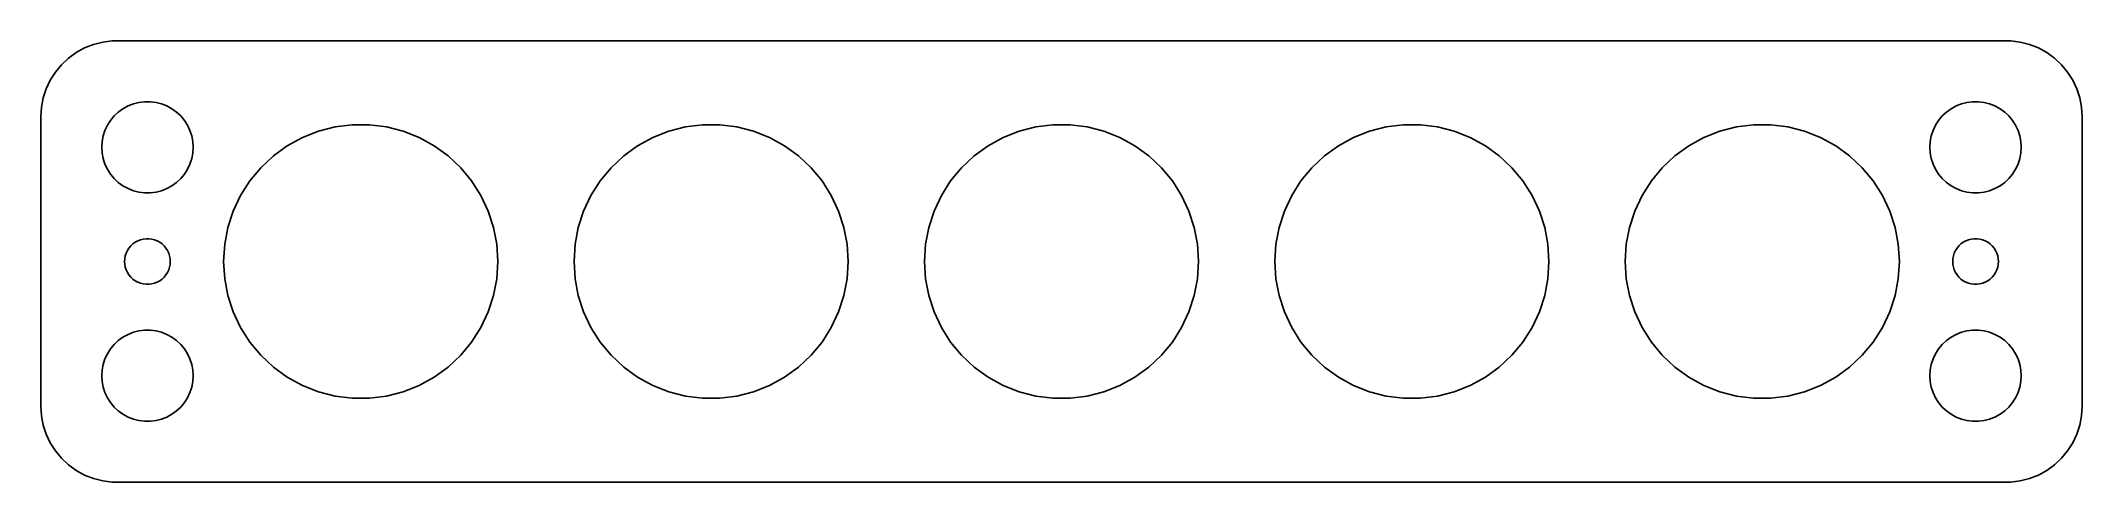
# Model space of a CAD drawing. Header units: metres. Extents: x -67 to 67, y -14 to 14.
import ezdxf

# ---------------------------------------------------------------- set-up
doc = ezdxf.new("R2010")
doc.units = ezdxf.units.M

msp = doc.modelspace()

# ---------------------------------------------------------------- linework, layer by layer
for p, q in [((-64.6791, 13.7216), (-65.1871, 13.3526)), ((-64.1289, 14.0241), (-64.6791, 13.7216)), ((-63.5451, 14.2553), (-64.1289, 14.0241)), ((-62.9369, 14.4114), (-63.5451, 14.2553)), ((-62.3139, 14.4901), (-62.9369, 14.4114)), ((62.3139, 14.4901), (-62.3139, 14.4901)), ((62.9369, 14.4114), (62.3139, 14.4901)), ((63.5451, 14.2553), (62.9369, 14.4114)), ((64.1289, 14.0241), (63.5451, 14.2553)), ((64.6791, 13.7216), (64.1289, 14.0241)), ((65.1871, 13.3526), (64.6791, 13.7216)), ((-66.0451, 12.4389), (-66.3815, 11.9088)), ((-65.6448, 12.9227), (-66.0451, 12.4389)), ((-65.1871, 13.3526), (-65.6448, 12.9227)), ((65.6448, 12.9227), (65.1871, 13.3526)), ((66.0451, 12.4389), (65.6448, 12.9227)), ((66.3815, 11.9088), (66.0451, 12.4389)), ((-66.8429, 10.7434), (-66.9606, 10.1267)), ((-66.6489, 11.3406), (-66.8429, 10.7434)), ((-66.3815, 11.9088), (-66.6489, 11.3406)), ((66.6489, 11.3406), (66.3815, 11.9088)), ((66.8429, 10.7434), (66.6489, 11.3406)), ((66.9606, 10.1267), (66.8429, 10.7434)), ((-66.9606, 10.1267), (-67, 9.5)), ((-67, 9.5), (-67, -9.5)), ((-62.427, 9.26335), (-62.1869, 9.55363)), ((-62.1869, 9.55363), (-61.9123, 9.81154)), ((-61.9123, 9.81154), (-61.6075, 10.033)), ((-61.6075, 10.033), (-61.2773, 10.2145)), ((-61.2773, 10.2145), (-60.927, 10.3532)), ((-60.927, 10.3532), (-60.5621, 10.4469)), ((-60.5621, 10.4469), (-60.1884, 10.4941)), ((-60.1884, 10.4941), (-59.8116, 10.4941)), ((-59.8116, 10.4941), (-59.4379, 10.4469)), ((-59.4379, 10.4469), (-59.0729, 10.3532)), ((-59.0729, 10.3532), (-58.7227, 10.2145)), ((-58.7227, 10.2145), (-58.3925, 10.033)), ((-58.3925, 10.033), (-58.0877, 9.81154)), ((-58.0877, 9.81154), (-57.8131, 9.55363)), ((-57.8131, 9.55363), (-57.5729, 9.26335)), ((57.5729, 9.26335), (57.8131, 9.55363)), ((57.8131, 9.55363), (58.0877, 9.81154)), ((58.0877, 9.81154), (58.3925, 10.033)), ((58.3925, 10.033), (58.7227, 10.2145)), ((58.7227, 10.2145), (59.0729, 10.3532)), ((59.0729, 10.3532), (59.4379, 10.4469)), ((59.4379, 10.4469), (59.8116, 10.4941)), ((59.8116, 10.4941), (60.1884, 10.4941)), ((60.1884, 10.4941), (60.5621, 10.4469)), ((60.5621, 10.4469), (60.927, 10.3532)), ((60.927, 10.3532), (61.2773, 10.2145)), ((61.2773, 10.2145), (61.6075, 10.033)), ((61.6075, 10.033), (61.9123, 9.81154)), ((61.9123, 9.81154), (62.1869, 9.55363)), ((62.1869, 9.55363), (62.427, 9.26335)), ((67, 9.5), (66.9606, 10.1267)), ((67, -9.5), (67, 9.5)), ((-62.9763, 7.87599), (-62.9057, 8.24606)), ((-62.9057, 8.24606), (-62.7893, 8.60437)), ((-62.7893, 8.60437), (-62.6289, 8.94525)), ((-62.6289, 8.94525), (-62.427, 9.26335)), ((-57.5729, 9.26335), (-57.3711, 8.94525)), ((-57.3711, 8.94525), (-57.2107, 8.60437)), ((-57.2107, 8.60437), (-57.0942, 8.24606)), ((-57.0942, 8.24606), (-57.0237, 7.87599)), ((-50.8224, 7.59894), (-49.832, 8.14343)), ((-49.832, 8.14343), (-48.7811, 8.55949)), ((-48.7811, 8.55949), (-47.6864, 8.84058)), ((-47.6864, 8.84058), (-46.5651, 8.98224)), ((-46.5651, 8.98224), (-45.4349, 8.98224)), ((-45.4349, 8.98224), (-44.3136, 8.84058)), ((-44.3136, 8.84058), (-43.2188, 8.55949)), ((-43.2188, 8.55949), (-42.168, 8.14343)), ((-42.168, 8.14343), (-41.1776, 7.59894)), ((-27.8224, 7.59894), (-26.832, 8.14343)), ((-26.832, 8.14343), (-25.7811, 8.55949)), ((-25.7811, 8.55949), (-24.6864, 8.84058)), ((-24.6864, 8.84058), (-23.5651, 8.98224)), ((-23.5651, 8.98224), (-22.4349, 8.98224)), ((-22.4349, 8.98224), (-21.3136, 8.84058)), ((-21.3136, 8.84058), (-20.2188, 8.55949)), ((-20.2188, 8.55949), (-19.168, 8.14343)), ((-19.168, 8.14343), (-18.1776, 7.59894)), ((-4.82243, 7.59894), (-3.832, 8.14343)), ((-3.832, 8.14343), (-2.78114, 8.55949)), ((-2.78114, 8.55949), (-1.68642, 8.84058)), ((-1.68642, 8.84058), (-0.565109, 8.98224)), ((-0.565109, 8.98224), (0.565109, 8.98224)), ((0.565109, 8.98224), (1.68642, 8.84058)), ((1.68642, 8.84058), (2.78114, 8.55949)), ((2.78114, 8.55949), (3.832, 8.14343)), ((3.832, 8.14343), (4.82243, 7.59894)), ((18.1776, 7.59894), (19.168, 8.14343)), ((19.168, 8.14343), (20.2188, 8.55949)), ((20.2188, 8.55949), (21.3136, 8.84058)), ((21.3136, 8.84058), (22.4349, 8.98224)), ((22.4349, 8.98224), (23.5651, 8.98224)), ((23.5651, 8.98224), (24.6864, 8.84058)), ((24.6864, 8.84058), (25.7811, 8.55949)), ((25.7811, 8.55949), (26.832, 8.14343)), ((26.832, 8.14343), (27.8224, 7.59894)), ((41.1776, 7.59894), (42.168, 8.14343)), ((42.168, 8.14343), (43.2188, 8.55949)), ((43.2188, 8.55949), (44.3136, 8.84058)), ((44.3136, 8.84058), (45.4349, 8.98224)), ((45.4349, 8.98224), (46.5651, 8.98224)), ((46.5651, 8.98224), (47.6864, 8.84058)), ((47.6864, 8.84058), (48.7811, 8.55949)), ((48.7811, 8.55949), (49.832, 8.14343)), ((49.832, 8.14343), (50.8224, 7.59894)), ((57.0237, 7.87599), (57.0942, 8.24606)), ((57.0942, 8.24606), (57.2107, 8.60437)), ((57.2107, 8.60437), (57.3711, 8.94525)), ((57.3711, 8.94525), (57.5729, 9.26335)), ((62.427, 9.26335), (62.6289, 8.94525)), ((62.6289, 8.94525), (62.7893, 8.60437)), ((62.7893, 8.60437), (62.9057, 8.24606)), ((62.9057, 8.24606), (62.9763, 7.87599)), ((-63, 7.5), (-62.9763, 7.87599)), ((-62.9763, 7.12399), (-63, 7.5)), ((-62.9057, 6.75392), (-62.9763, 7.12399)), ((-62.7893, 6.39561), (-62.9057, 6.75392)), ((-57.0942, 6.75392), (-57.2107, 6.39561)), ((-57.0237, 7.12399), (-57.0942, 6.75392)), ((-57.0237, 7.87599), (-57, 7.5)), ((-57, 7.5), (-57.0237, 7.12399)), ((-52.5607, 6.16092), (-51.7368, 6.93462)), ((-51.7368, 6.93462), (-50.8224, 7.59894)), ((-41.1776, 7.59894), (-40.2632, 6.93462)), ((-40.2632, 6.93462), (-39.4393, 6.16092)), ((-29.5607, 6.16092), (-28.7368, 6.93462)), ((-28.7368, 6.93462), (-27.8224, 7.59894)), ((-18.1776, 7.59894), (-17.2632, 6.93462)), ((-17.2632, 6.93462), (-16.4393, 6.16092)), ((-6.56071, 6.16092), (-5.7368, 6.93462)), ((-5.7368, 6.93462), (-4.82243, 7.59894)), ((4.82243, 7.59894), (5.7368, 6.93462)), ((5.7368, 6.93462), (6.56071, 6.16092)), ((16.4393, 6.16092), (17.2632, 6.93462)), ((17.2632, 6.93462), (18.1776, 7.59894)), ((27.8224, 7.59894), (28.7368, 6.93462)), ((28.7368, 6.93462), (29.5607, 6.16092)), ((39.4393, 6.16092), (40.2632, 6.93462)), ((40.2632, 6.93462), (41.1776, 7.59894)), ((50.8224, 7.59894), (51.7368, 6.93462)), ((51.7368, 6.93462), (52.5607, 6.16092)), ((57, 7.5), (57.0237, 7.87599)), ((57.0237, 7.12399), (57, 7.5)), ((57.0942, 6.75392), (57.0237, 7.12399)), ((57.2107, 6.39561), (57.0942, 6.75392)), ((62.9057, 6.75392), (62.7893, 6.39561)), ((62.9763, 7.12399), (62.9057, 6.75392)), ((62.9763, 7.87599), (63, 7.5)), ((63, 7.5), (62.9763, 7.12399)), ((-62.6289, 6.05473), (-62.7893, 6.39561)), ((-62.427, 5.73663), (-62.6289, 6.05473)), ((-62.1869, 5.44635), (-62.427, 5.73663)), ((-61.9123, 5.18845), (-62.1869, 5.44635)), ((-57.8131, 5.44635), (-58.0877, 5.18845)), ((-57.5729, 5.73663), (-57.8131, 5.44635)), ((-57.3711, 6.05473), (-57.5729, 5.73663)), ((-57.2107, 6.39561), (-57.3711, 6.05473)), ((-53.2811, 5.29005), (-52.5607, 6.16092)), ((-39.4393, 6.16092), (-38.7188, 5.29005)), ((-30.2811, 5.29005), (-29.5607, 6.16092)), ((-16.4393, 6.16092), (-15.7188, 5.29005)), ((-7.28114, 5.29005), (-6.56071, 6.16092)), ((6.56071, 6.16092), (7.28114, 5.29005)), ((15.7188, 5.29005), (16.4393, 6.16092)), ((29.5607, 6.16092), (30.2811, 5.29005)), ((38.7188, 5.29005), (39.4393, 6.16092)), ((52.5607, 6.16092), (53.2811, 5.29005)), ((57.3711, 6.05473), (57.2107, 6.39561)), ((57.5729, 5.73663), (57.3711, 6.05473)), ((57.8131, 5.44635), (57.5729, 5.73663)), ((58.0877, 5.18845), (57.8131, 5.44635)), ((62.1869, 5.44635), (61.9123, 5.18845)), ((62.427, 5.73663), (62.1869, 5.44635)), ((62.6289, 6.05473), (62.427, 5.73663)), ((62.7893, 6.39561), (62.6289, 6.05473)), ((-61.6075, 4.96701), (-61.9123, 5.18845)), ((-61.2773, 4.78551), (-61.6075, 4.96701)), ((-60.927, 4.64682), (-61.2773, 4.78551)), ((-60.5621, 4.55313), (-60.927, 4.64682)), ((-60.1884, 4.50591), (-60.5621, 4.55313)), ((-59.8116, 4.50591), (-60.1884, 4.50591)), ((-59.4379, 4.55313), (-59.8116, 4.50591)), ((-59.0729, 4.64682), (-59.4379, 4.55313)), ((-58.7227, 4.78551), (-59.0729, 4.64682)), ((-58.3925, 4.96701), (-58.7227, 4.78551)), ((-58.0877, 5.18845), (-58.3925, 4.96701)), ((-54.368, 3.31311), (-53.8867, 4.33577)), ((-53.8867, 4.33577), (-53.2811, 5.29005)), ((-38.7188, 5.29005), (-38.1132, 4.33577)), ((-38.1132, 4.33577), (-37.632, 3.31311)), ((-31.368, 3.31311), (-30.8867, 4.33577)), ((-30.8867, 4.33577), (-30.2811, 5.29005)), ((-15.7188, 5.29005), (-15.1132, 4.33577)), ((-15.1132, 4.33577), (-14.632, 3.31311)), ((-8.36798, 3.31311), (-7.88675, 4.33577)), ((-7.88675, 4.33577), (-7.28114, 5.29005)), ((7.28114, 5.29005), (7.88675, 4.33577)), ((7.88675, 4.33577), (8.36798, 3.31311)), ((14.632, 3.31311), (15.1132, 4.33577)), ((15.1132, 4.33577), (15.7188, 5.29005)), ((30.2811, 5.29005), (30.8867, 4.33577)), ((30.8867, 4.33577), (31.368, 3.31311)), ((37.632, 3.31311), (38.1132, 4.33577)), ((38.1132, 4.33577), (38.7188, 5.29005)), ((53.2811, 5.29005), (53.8867, 4.33577)), ((53.8867, 4.33577), (54.368, 3.31311)), ((58.3925, 4.96701), (58.0877, 5.18845)), ((58.7227, 4.78551), (58.3925, 4.96701)), ((59.0729, 4.64682), (58.7227, 4.78551)), ((59.4379, 4.55313), (59.0729, 4.64682)), ((59.8116, 4.50591), (59.4379, 4.55313)), ((60.1884, 4.50591), (59.8116, 4.50591)), ((60.5621, 4.55313), (60.1884, 4.50591)), ((60.927, 4.64682), (60.5621, 4.55313)), ((61.2773, 4.78551), (60.927, 4.64682)), ((61.6075, 4.96701), (61.2773, 4.78551)), ((61.9123, 5.18845), (61.6075, 4.96701)), ((-54.7172, 2.2382), (-54.368, 3.31311)), ((-37.632, 3.31311), (-37.2827, 2.2382)), ((-31.7172, 2.2382), (-31.368, 3.31311)), ((-14.632, 3.31311), (-14.2827, 2.2382)), ((-8.71724, 2.2382), (-8.36798, 3.31311)), ((8.36798, 3.31311), (8.71724, 2.2382)), ((14.2827, 2.2382), (14.632, 3.31311)), ((31.368, 3.31311), (31.7172, 2.2382)), ((37.2827, 2.2382), (37.632, 3.31311)), ((54.368, 3.31311), (54.7172, 2.2382)), ((-60.8037, 1.26648), (-60.6387, 1.35724)), ((-60.6387, 1.35724), (-60.4635, 1.42657)), ((-60.4635, 1.42657), (-60.2811, 1.47342)), ((-60.2811, 1.47342), (-60.0942, 1.49704)), ((-60.0942, 1.49704), (-59.9058, 1.49704)), ((-59.9058, 1.49704), (-59.7189, 1.47342)), ((-59.7189, 1.47342), (-59.5365, 1.42657)), ((-59.5365, 1.42657), (-59.3613, 1.35724)), ((-59.3613, 1.35724), (-59.1963, 1.26648)), ((-54.929, 1.12799), (-54.7172, 2.2382)), ((-37.2827, 2.2382), (-37.071, 1.12799)), ((-31.929, 1.12799), (-31.7172, 2.2382)), ((-14.2827, 2.2382), (-14.071, 1.12799)), ((-8.92903, 1.12799), (-8.71724, 2.2382)), ((8.71724, 2.2382), (8.92903, 1.12799)), ((14.071, 1.12799), (14.2827, 2.2382)), ((31.7172, 2.2382), (31.929, 1.12799)), ((37.071, 1.12799), (37.2827, 2.2382)), ((54.7172, 2.2382), (54.929, 1.12799)), ((59.1963, 1.26648), (59.3613, 1.35724)), ((59.3613, 1.35724), (59.5365, 1.42657)), ((59.5365, 1.42657), (59.7189, 1.47342)), ((59.7189, 1.47342), (59.9058, 1.49704)), ((59.9058, 1.49704), (60.0942, 1.49704)), ((60.0942, 1.49704), (60.2811, 1.47342)), ((60.2811, 1.47342), (60.4635, 1.42657)), ((60.4635, 1.42657), (60.6387, 1.35724)), ((60.6387, 1.35724), (60.8037, 1.26648)), ((-61.5, 0), (-61.4882, 0.187988)), ((-61.4882, -0.187988), (-61.5, 0)), ((-61.4882, 0.187988), (-61.4529, 0.373032)), ((-61.4529, 0.373032), (-61.3947, 0.552185)), ((-61.3947, 0.552185), (-61.3145, 0.722626)), ((-61.3145, 0.722626), (-61.2135, 0.881668)), ((-61.2135, 0.881668), (-61.0934, 1.02681)), ((-61.0934, 1.02681), (-60.9561, 1.15576)), ((-60.9561, 1.15576), (-60.8037, 1.26648)), ((-59.1963, 1.26648), (-59.0439, 1.15576)), ((-59.0439, 1.15576), (-58.9065, 1.02681)), ((-58.9065, 1.02681), (-58.7865, 0.881668)), ((-58.7865, 0.881668), (-58.6855, 0.722626)), ((-58.6855, 0.722626), (-58.6053, 0.552185)), ((-58.6053, 0.552185), (-58.5471, 0.373032)), ((-58.5471, 0.373032), (-58.5118, 0.187988)), ((-58.5118, 0.187988), (-58.5, 0)), ((-58.5, 0), (-58.5118, -0.187988)), ((-55, 0), (-54.929, 1.12799)), ((-54.929, -1.12799), (-55, 0)), ((-37.071, 1.12799), (-37, 0)), ((-37, 0), (-37.071, -1.12799)), ((-32, 0), (-31.929, 1.12799)), ((-31.929, -1.12799), (-32, 0)), ((-14.071, 1.12799), (-14, 0)), ((-14, 0), (-14.071, -1.12799)), ((-9, 0), (-8.92903, 1.12799)), ((-8.92903, -1.12799), (-9, 0)), ((8.92903, 1.12799), (9, 0)), ((9, 0), (8.92903, -1.12799)), ((14, 0), (14.071, 1.12799)), ((14.071, -1.12799), (14, 0)), ((31.929, 1.12799), (32, 0)), ((32, 0), (31.929, -1.12799)), ((37, 0), (37.071, 1.12799)), ((37.071, -1.12799), (37, 0)), ((54.929, 1.12799), (55, 0)), ((55, 0), (54.929, -1.12799)), ((58.5, 0), (58.5118, 0.187988)), ((58.5118, -0.187988), (58.5, 0)), ((58.5118, 0.187988), (58.5471, 0.373032)), ((58.5471, 0.373032), (58.6053, 0.552185)), ((58.6053, 0.552185), (58.6855, 0.722626)), ((58.6855, 0.722626), (58.7865, 0.881668)), ((58.7865, 0.881668), (58.9065, 1.02681)), ((58.9065, 1.02681), (59.0439, 1.15576)), ((59.0439, 1.15576), (59.1963, 1.26648)), ((60.8037, 1.26648), (60.9561, 1.15576)), ((60.9561, 1.15576), (61.0934, 1.02681)), ((61.0934, 1.02681), (61.2135, 0.881668)), ((61.2135, 0.881668), (61.3145, 0.722626)), ((61.3145, 0.722626), (61.3947, 0.552185)), ((61.3947, 0.552185), (61.4529, 0.373032)), ((61.4529, 0.373032), (61.4882, 0.187988)), ((61.4882, 0.187988), (61.5, 0)), ((61.5, 0), (61.4882, -0.187988)), ((-61.4529, -0.373032), (-61.4882, -0.187988)), ((-61.3947, -0.552185), (-61.4529, -0.373032)), ((-61.3145, -0.722626), (-61.3947, -0.552185)), ((-61.2135, -0.881668), (-61.3145, -0.722626)), ((-61.0934, -1.02681), (-61.2135, -0.881668)), ((-60.9561, -1.15576), (-61.0934, -1.02681)), ((-60.8037, -1.26648), (-60.9561, -1.15576)), ((-60.6387, -1.35724), (-60.8037, -1.26648)), ((-59.1963, -1.26648), (-59.3613, -1.35724)), ((-59.0439, -1.15576), (-59.1963, -1.26648)), ((-58.9065, -1.02681), (-59.0439, -1.15576)), ((-58.7865, -0.881668), (-58.9065, -1.02681)), ((-58.6855, -0.722626), (-58.7865, -0.881668)), ((-58.6053, -0.552185), (-58.6855, -0.722626)), ((-58.5471, -0.373032), (-58.6053, -0.552185)), ((-58.5118, -0.187988), (-58.5471, -0.373032)), ((-54.7172, -2.2382), (-54.929, -1.12799)), ((-37.071, -1.12799), (-37.2827, -2.2382)), ((-31.7172, -2.2382), (-31.929, -1.12799)), ((-14.071, -1.12799), (-14.2827, -2.2382)), ((-8.71724, -2.2382), (-8.92903, -1.12799)), ((8.92903, -1.12799), (8.71724, -2.2382)), ((14.2827, -2.2382), (14.071, -1.12799)), ((31.929, -1.12799), (31.7172, -2.2382)), ((37.2827, -2.2382), (37.071, -1.12799)), ((54.929, -1.12799), (54.7172, -2.2382)), ((58.5471, -0.373032), (58.5118, -0.187988)), ((58.6053, -0.552185), (58.5471, -0.373032)), ((58.6855, -0.722626), (58.6053, -0.552185)), ((58.7865, -0.881668), (58.6855, -0.722626)), ((58.9065, -1.02681), (58.7865, -0.881668)), ((59.0439, -1.15576), (58.9065, -1.02681)), ((59.1963, -1.26648), (59.0439, -1.15576)), ((59.3613, -1.35724), (59.1963, -1.26648)), ((60.8037, -1.26648), (60.6387, -1.35724)), ((60.9561, -1.15576), (60.8037, -1.26648)), ((61.0934, -1.02681), (60.9561, -1.15576)), ((61.2135, -0.881668), (61.0934, -1.02681)), ((61.3145, -0.722626), (61.2135, -0.881668)), ((61.3947, -0.552185), (61.3145, -0.722626)), ((61.4529, -0.373032), (61.3947, -0.552185)), ((61.4882, -0.187988), (61.4529, -0.373032)), ((-60.4635, -1.42657), (-60.6387, -1.35724)), ((-60.2811, -1.47342), (-60.4635, -1.42657)), ((-60.0942, -1.49704), (-60.2811, -1.47342)), ((-59.9058, -1.49704), (-60.0942, -1.49704)), ((-59.7189, -1.47342), (-59.9058, -1.49704)), ((-59.5365, -1.42657), (-59.7189, -1.47342)), ((-59.3613, -1.35724), (-59.5365, -1.42657)), ((-54.368, -3.31311), (-54.7172, -2.2382)), ((-37.2827, -2.2382), (-37.632, -3.31311)), ((-31.368, -3.31311), (-31.7172, -2.2382)), ((-14.2827, -2.2382), (-14.632, -3.31311)), ((-8.36798, -3.31311), (-8.71724, -2.2382)), ((8.71724, -2.2382), (8.36798, -3.31311)), ((14.632, -3.31311), (14.2827, -2.2382)), ((31.7172, -2.2382), (31.368, -3.31311)), ((37.632, -3.31311), (37.2827, -2.2382)), ((54.7172, -2.2382), (54.368, -3.31311)), ((59.5365, -1.42657), (59.3613, -1.35724)), ((59.7189, -1.47342), (59.5365, -1.42657)), ((59.9058, -1.49704), (59.7189, -1.47342)), ((60.0942, -1.49704), (59.9058, -1.49704)), ((60.2811, -1.47342), (60.0942, -1.49704)), ((60.4635, -1.42657), (60.2811, -1.47342)), ((60.6387, -1.35724), (60.4635, -1.42657)), ((-53.8867, -4.33577), (-54.368, -3.31311)), ((-37.632, -3.31311), (-38.1132, -4.33577)), ((-30.8867, -4.33577), (-31.368, -3.31311)), ((-14.632, -3.31311), (-15.1132, -4.33577)), ((-7.88675, -4.33577), (-8.36798, -3.31311)), ((8.36798, -3.31311), (7.88675, -4.33577)), ((15.1132, -4.33577), (14.632, -3.31311)), ((31.368, -3.31311), (30.8867, -4.33577)), ((38.1132, -4.33577), (37.632, -3.31311)), ((54.368, -3.31311), (53.8867, -4.33577)), ((-62.1869, -5.44635), (-61.9123, -5.18845)), ((-61.9123, -5.18845), (-61.6075, -4.96701)), ((-61.6075, -4.96701), (-61.2773, -4.78551)), ((-61.2773, -4.78551), (-60.927, -4.64682)), ((-60.927, -4.64682), (-60.5621, -4.55313)), ((-60.5621, -4.55313), (-60.1884, -4.50591)), ((-60.1884, -4.50591), (-59.8116, -4.50591)), ((-59.8116, -4.50591), (-59.4379, -4.55313)), ((-59.4379, -4.55313), (-59.0729, -4.64682)), ((-59.0729, -4.64682), (-58.7227, -4.78551)), ((-58.7227, -4.78551), (-58.3925, -4.96701)), ((-58.3925, -4.96701), (-58.0877, -5.18845)), ((-58.0877, -5.18845), (-57.8131, -5.44635)), ((-53.2811, -5.29005), (-53.8867, -4.33577)), ((-52.5607, -6.16092), (-53.2811, -5.29005)), ((-38.7188, -5.29005), (-39.4393, -6.16092)), ((-38.1132, -4.33577), (-38.7188, -5.29005)), ((-30.2811, -5.29005), (-30.8867, -4.33577)), ((-29.5607, -6.16092), (-30.2811, -5.29005)), ((-15.7188, -5.29005), (-16.4393, -6.16092)), ((-15.1132, -4.33577), (-15.7188, -5.29005)), ((-7.28114, -5.29005), (-7.88675, -4.33577)), ((-6.56071, -6.16092), (-7.28114, -5.29005)), ((7.28114, -5.29005), (6.56071, -6.16092)), ((7.88675, -4.33577), (7.28114, -5.29005)), ((15.7188, -5.29005), (15.1132, -4.33577)), ((16.4393, -6.16092), (15.7188, -5.29005)), ((30.2811, -5.29005), (29.5607, -6.16092)), ((30.8867, -4.33577), (30.2811, -5.29005)), ((38.7188, -5.29005), (38.1132, -4.33577)), ((39.4393, -6.16092), (38.7188, -5.29005)), ((53.2811, -5.29005), (52.5607, -6.16092)), ((53.8867, -4.33577), (53.2811, -5.29005)), ((57.8131, -5.44635), (58.0877, -5.18845)), ((58.0877, -5.18845), (58.3925, -4.96701)), ((58.3925, -4.96701), (58.7227, -4.78551)), ((58.7227, -4.78551), (59.0729, -4.64682)), ((59.0729, -4.64682), (59.4379, -4.55313)), ((59.4379, -4.55313), (59.8116, -4.50591)), ((59.8116, -4.50591), (60.1884, -4.50591)), ((60.1884, -4.50591), (60.5621, -4.55313)), ((60.5621, -4.55313), (60.927, -4.64682)), ((60.927, -4.64682), (61.2773, -4.78551)), ((61.2773, -4.78551), (61.6075, -4.96701)), ((61.6075, -4.96701), (61.9123, -5.18845)), ((61.9123, -5.18845), (62.1869, -5.44635)), ((-62.9057, -6.75392), (-62.7893, -6.39561)), ((-62.7893, -6.39561), (-62.6289, -6.05473)), ((-62.6289, -6.05473), (-62.427, -5.73663)), ((-62.427, -5.73663), (-62.1869, -5.44635)), ((-57.8131, -5.44635), (-57.5729, -5.73663)), ((-57.5729, -5.73663), (-57.3711, -6.05473)), ((-57.3711, -6.05473), (-57.2107, -6.39561)), ((-57.2107, -6.39561), (-57.0942, -6.75392)), ((-51.7368, -6.93462), (-52.5607, -6.16092)), ((-39.4393, -6.16092), (-40.2632, -6.93462)), ((-28.7368, -6.93462), (-29.5607, -6.16092)), ((-16.4393, -6.16092), (-17.2632, -6.93462)), ((-5.7368, -6.93462), (-6.56071, -6.16092)), ((6.56071, -6.16092), (5.7368, -6.93462)), ((17.2632, -6.93462), (16.4393, -6.16092)), ((29.5607, -6.16092), (28.7368, -6.93462)), ((40.2632, -6.93462), (39.4393, -6.16092)), ((52.5607, -6.16092), (51.7368, -6.93462)), ((57.0942, -6.75392), (57.2107, -6.39561)), ((57.2107, -6.39561), (57.3711, -6.05473)), ((57.3711, -6.05473), (57.5729, -5.73663)), ((57.5729, -5.73663), (57.8131, -5.44635)), ((62.1869, -5.44635), (62.427, -5.73663)), ((62.427, -5.73663), (62.6289, -6.05473)), ((62.6289, -6.05473), (62.7893, -6.39561)), ((62.7893, -6.39561), (62.9057, -6.75392)), ((-63, -7.5), (-62.9763, -7.12399)), ((-62.9763, -7.87599), (-63, -7.5)), ((-62.9763, -7.12399), (-62.9057, -6.75392)), ((-62.9057, -8.24606), (-62.9763, -7.87599)), ((-57.0942, -6.75392), (-57.0237, -7.12399)), ((-57.0237, -7.87599), (-57.0942, -8.24606)), ((-57.0237, -7.12399), (-57, -7.5)), ((-57, -7.5), (-57.0237, -7.87599)), ((-50.8224, -7.59894), (-51.7368, -6.93462)), ((-49.832, -8.14343), (-50.8224, -7.59894)), ((-41.1776, -7.59894), (-42.168, -8.14343)), ((-40.2632, -6.93462), (-41.1776, -7.59894)), ((-27.8224, -7.59894), (-28.7368, -6.93462)), ((-26.832, -8.14343), (-27.8224, -7.59894)), ((-18.1776, -7.59894), (-19.168, -8.14343)), ((-17.2632, -6.93462), (-18.1776, -7.59894)), ((-4.82243, -7.59894), (-5.7368, -6.93462)), ((-3.832, -8.14343), (-4.82243, -7.59894)), ((4.82243, -7.59894), (3.832, -8.14343)), ((5.7368, -6.93462), (4.82243, -7.59894)), ((18.1776, -7.59894), (17.2632, -6.93462)), ((19.168, -8.14343), (18.1776, -7.59894)), ((27.8224, -7.59894), (26.832, -8.14343)), ((28.7368, -6.93462), (27.8224, -7.59894)), ((41.1776, -7.59894), (40.2632, -6.93462)), ((42.168, -8.14343), (41.1776, -7.59894)), ((50.8224, -7.59894), (49.832, -8.14343)), ((51.7368, -6.93462), (50.8224, -7.59894)), ((57, -7.5), (57.0237, -7.12399)), ((57.0237, -7.87599), (57, -7.5)), ((57.0237, -7.12399), (57.0942, -6.75392)), ((57.0942, -8.24606), (57.0237, -7.87599)), ((62.9057, -6.75392), (62.9763, -7.12399)), ((62.9763, -7.87599), (62.9057, -8.24606)), ((62.9763, -7.12399), (63, -7.5)), ((63, -7.5), (62.9763, -7.87599)), ((-62.7893, -8.60437), (-62.9057, -8.24606)), ((-62.6289, -8.94525), (-62.7893, -8.60437)), ((-62.427, -9.26335), (-62.6289, -8.94525)), ((-62.1869, -9.55363), (-62.427, -9.26335)), ((-57.5729, -9.26335), (-57.8131, -9.55363)), ((-57.3711, -8.94525), (-57.5729, -9.26335)), ((-57.2107, -8.60437), (-57.3711, -8.94525)), ((-57.0942, -8.24606), (-57.2107, -8.60437)), ((-48.7811, -8.55949), (-49.832, -8.14343)), ((-47.6864, -8.84058), (-48.7811, -8.55949)), ((-46.5651, -8.98224), (-47.6864, -8.84058)), ((-45.4349, -8.98224), (-46.5651, -8.98224)), ((-44.3136, -8.84058), (-45.4349, -8.98224)), ((-43.2188, -8.55949), (-44.3136, -8.84058)), ((-42.168, -8.14343), (-43.2188, -8.55949)), ((-25.7811, -8.55949), (-26.832, -8.14343)), ((-24.6864, -8.84058), (-25.7811, -8.55949)), ((-23.5651, -8.98224), (-24.6864, -8.84058)), ((-22.4349, -8.98224), (-23.5651, -8.98224)), ((-21.3136, -8.84058), (-22.4349, -8.98224)), ((-20.2188, -8.55949), (-21.3136, -8.84058)), ((-19.168, -8.14343), (-20.2188, -8.55949)), ((-2.78114, -8.55949), (-3.832, -8.14343)), ((-1.68642, -8.84058), (-2.78114, -8.55949)), ((-0.565109, -8.98224), (-1.68642, -8.84058)), ((0.565109, -8.98224), (-0.565109, -8.98224)), ((1.68642, -8.84058), (0.565109, -8.98224)), ((2.78114, -8.55949), (1.68642, -8.84058)), ((3.832, -8.14343), (2.78114, -8.55949)), ((20.2188, -8.55949), (19.168, -8.14343)), ((21.3136, -8.84058), (20.2188, -8.55949)), ((22.4349, -8.98224), (21.3136, -8.84058)), ((23.5651, -8.98224), (22.4349, -8.98224)), ((24.6864, -8.84058), (23.5651, -8.98224)), ((25.7811, -8.55949), (24.6864, -8.84058)), ((26.832, -8.14343), (25.7811, -8.55949)), ((43.2188, -8.55949), (42.168, -8.14343)), ((44.3136, -8.84058), (43.2188, -8.55949)), ((45.4349, -8.98224), (44.3136, -8.84058)), ((46.5651, -8.98224), (45.4349, -8.98224)), ((47.6864, -8.84058), (46.5651, -8.98224)), ((48.7811, -8.55949), (47.6864, -8.84058)), ((49.832, -8.14343), (48.7811, -8.55949)), ((57.2107, -8.60437), (57.0942, -8.24606)), ((57.3711, -8.94525), (57.2107, -8.60437)), ((57.5729, -9.26335), (57.3711, -8.94525)), ((57.8131, -9.55363), (57.5729, -9.26335)), ((62.427, -9.26335), (62.1869, -9.55363)), ((62.6289, -8.94525), (62.427, -9.26335)), ((62.7893, -8.60437), (62.6289, -8.94525)), ((62.9057, -8.24606), (62.7893, -8.60437)), ((-67, -9.5), (-66.9606, -10.1267)), ((-66.9606, -10.1267), (-66.8429, -10.7434)), ((-61.9123, -9.81154), (-62.1869, -9.55363)), ((-61.6075, -10.033), (-61.9123, -9.81154)), ((-61.2773, -10.2145), (-61.6075, -10.033)), ((-60.927, -10.3532), (-61.2773, -10.2145)), ((-60.5621, -10.4469), (-60.927, -10.3532)), ((-60.1884, -10.4941), (-60.5621, -10.4469)), ((-59.8116, -10.4941), (-60.1884, -10.4941)), ((-59.4379, -10.4469), (-59.8116, -10.4941)), ((-59.0729, -10.3532), (-59.4379, -10.4469)), ((-58.7227, -10.2145), (-59.0729, -10.3532)), ((-58.3925, -10.033), (-58.7227, -10.2145)), ((-58.0877, -9.81154), (-58.3925, -10.033)), ((-57.8131, -9.55363), (-58.0877, -9.81154)), ((58.0877, -9.81154), (57.8131, -9.55363)), ((58.3925, -10.033), (58.0877, -9.81154)), ((58.7227, -10.2145), (58.3925, -10.033)), ((59.0729, -10.3532), (58.7227, -10.2145)), ((59.4379, -10.4469), (59.0729, -10.3532)), ((59.8116, -10.4941), (59.4379, -10.4469)), ((60.1884, -10.4941), (59.8116, -10.4941)), ((60.5621, -10.4469), (60.1884, -10.4941)), ((60.927, -10.3532), (60.5621, -10.4469)), ((61.2773, -10.2145), (60.927, -10.3532)), ((61.6075, -10.033), (61.2773, -10.2145)), ((61.9123, -9.81154), (61.6075, -10.033)), ((62.1869, -9.55363), (61.9123, -9.81154)), ((66.8429, -10.7434), (66.9606, -10.1267)), ((66.9606, -10.1267), (67, -9.5)), ((-66.8429, -10.7434), (-66.6489, -11.3406)), ((-66.6489, -11.3406), (-66.3815, -11.9088)), ((-66.3815, -11.9088), (-66.0451, -12.4389)), ((66.0451, -12.4389), (66.3815, -11.9088)), ((66.3815, -11.9088), (66.6489, -11.3406)), ((66.6489, -11.3406), (66.8429, -10.7434)), ((-66.0451, -12.4389), (-65.6448, -12.9227)), ((-65.6448, -12.9227), (-65.1871, -13.3526)), ((-65.1871, -13.3526), (-64.6791, -13.7216)), ((64.6791, -13.7216), (65.1871, -13.3526)), ((65.1871, -13.3526), (65.6448, -12.9227)), ((65.6448, -12.9227), (66.0451, -12.4389)), ((-64.6791, -13.7216), (-64.1289, -14.0241)), ((-64.1289, -14.0241), (-63.5451, -14.2553)), ((-63.5451, -14.2553), (-62.9369, -14.4114)), ((-62.9369, -14.4114), (-62.3139, -14.4901)), ((-62.3139, -14.4901), (62.3139, -14.4901)), ((62.3139, -14.4901), (62.9369, -14.4114)), ((62.9369, -14.4114), (63.5451, -14.2553)), ((63.5451, -14.2553), (64.1289, -14.0241)), ((64.1289, -14.0241), (64.6791, -13.7216))]:
    msp.add_line(p, q)

doc.saveas('drawing.dxf')
